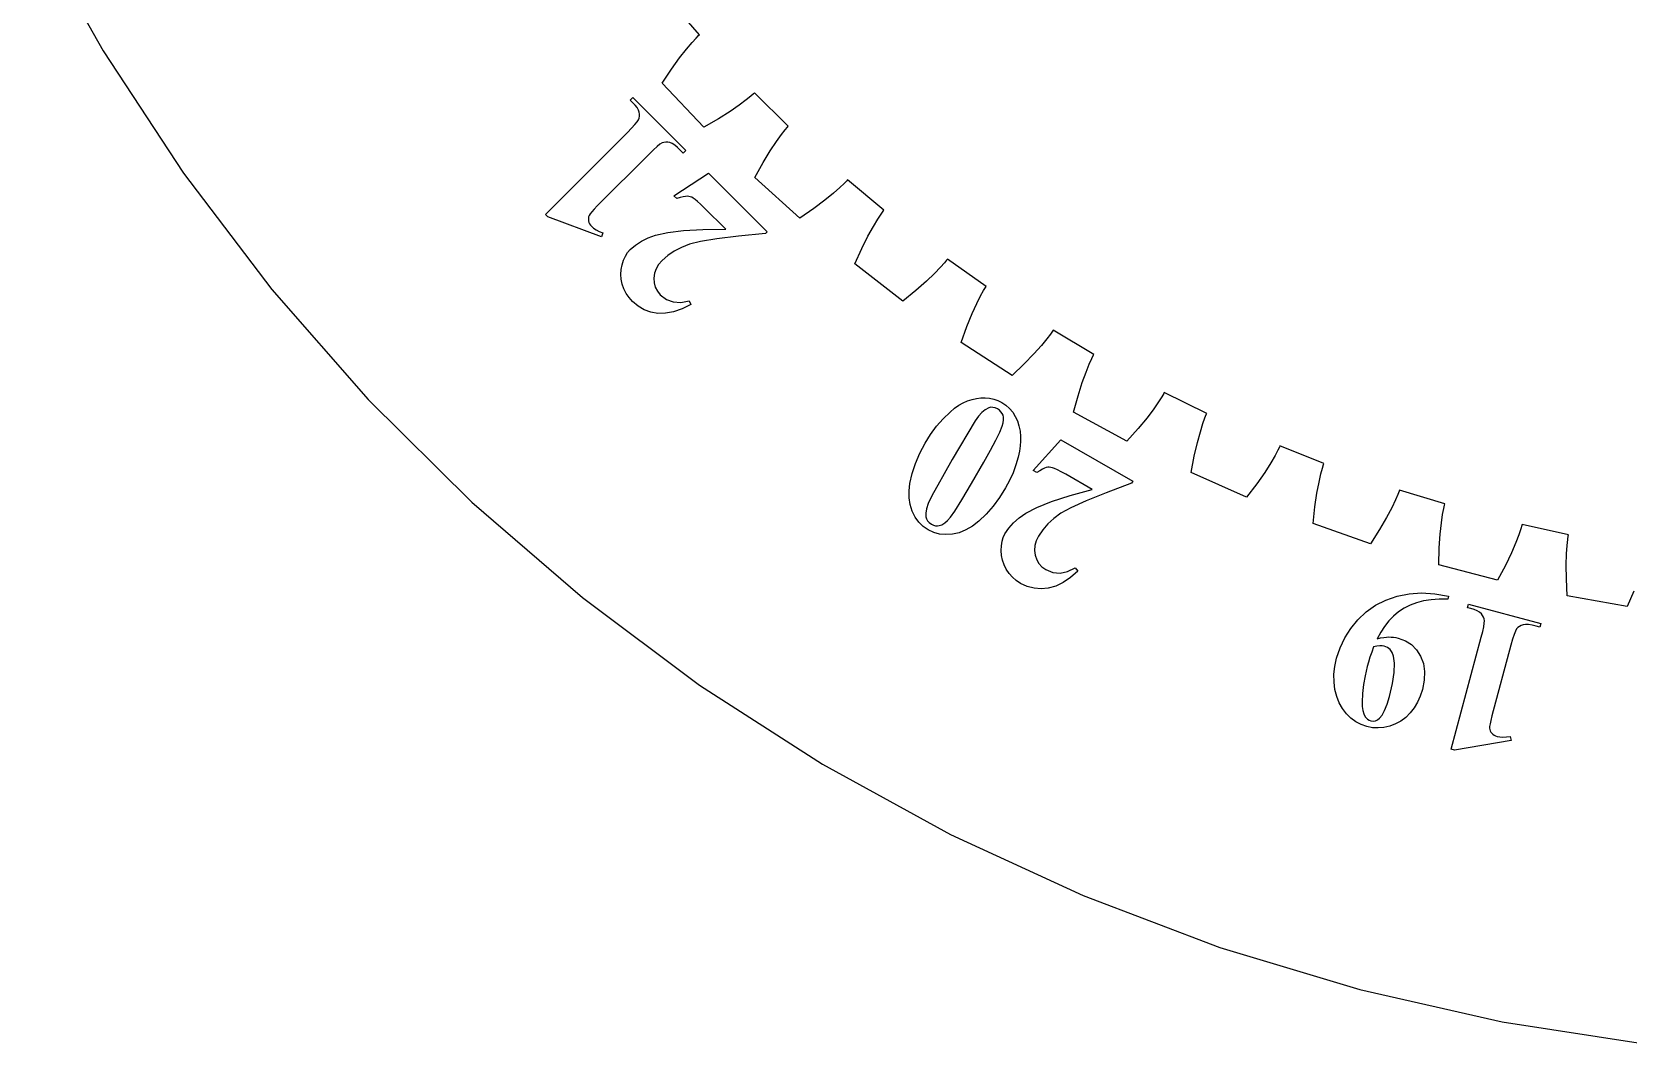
# Model space of a CAD drawing. Header units: metres. Extents: x -322 to 194, y -258 to 258.
# Drawn here: x -293.1 to -96.6, y -255.9 to -131.3 of the extents above; entities that cross this region are included whole.
import ezdxf

# ---------------------------------------------------------------- set-up
doc = ezdxf.new("R2010")
doc.units = ezdxf.units.M

msp = doc.modelspace()

# ---------------------------------------------------------------- linework, layer by layer
for p, q in [((-293.084, -117.938), (-284.299, -133.631)), ((-210.916, -131.633), (-214.742, -127.233)), ((-211.023, -131.733), (-210.916, -131.633)), ((-213.361, -134.476), (-212.515, -133.395)), ((-212.515, -133.395), (-211.835, -132.593)), ((-211.835, -132.593), (-211.333, -132.047)), ((-211.333, -132.047), (-211.023, -131.733)), ((-284.299, -133.631), (-274.44, -148.672)), ((-214.362, -135.865), (-213.361, -134.476)), ((-215.504, -137.594), (-214.362, -135.865)), ((-219.427, -139.678), (-219.11, -139.361)), ((-219.11, -139.361), (-212.593, -145.878)), ((-210.382, -143.032), (-215.504, -137.594)), ((-204.595, -139.199), (-205.171, -139.667)), ((-204.264, -138.908), (-204.595, -139.199)), ((-204.157, -138.808), (-204.264, -138.908)), ((-199.994, -142.889), (-204.157, -138.808)), ((-219.146, -139.959), (-219.427, -139.678)), ((-218.834, -140.296), (-219.146, -139.959)), ((-218.595, -140.61), (-218.834, -140.296)), ((-218.428, -140.903), (-218.595, -140.61)), ((-218.333, -141.173), (-218.428, -140.903)), ((-218.296, -141.425), (-218.333, -141.173)), ((-218.3, -141.665), (-218.296, -141.425)), ((-207.141, -141.078), (-208.587, -141.995)), ((-206.011, -140.298), (-207.141, -141.078)), ((-205.171, -139.667), (-206.011, -140.298)), ((-219.789, -143.66), (-219.276, -143.135)), ((-219.276, -143.135), (-218.879, -142.701)), ((-218.879, -142.701), (-218.598, -142.358)), ((-218.598, -142.358), (-218.432, -142.105)), ((-218.432, -142.105), (-218.346, -141.891)), ((-218.346, -141.891), (-218.3, -141.665)), ((-208.587, -141.995), (-210.382, -143.032)), ((-200.833, -143.92), (-200.377, -143.335)), ((-200.377, -143.335), (-200.092, -142.998)), ((-200.092, -142.998), (-199.994, -142.889)), ((-229.881, -153.752), (-219.789, -143.66)), ((-215.777, -145.122), (-216.133, -145.404)), ((-215.512, -144.961), (-215.777, -145.122)), ((-215.288, -144.883), (-215.512, -144.961)), ((-215.053, -144.85), (-215.288, -144.883)), ((-214.808, -144.861), (-215.053, -144.85)), ((-214.553, -144.916), (-214.808, -144.861)), ((-214.276, -145.034), (-214.553, -144.916)), ((-213.965, -145.231), (-214.276, -145.034)), ((-213.619, -145.508), (-213.965, -145.231)), ((-202.205, -145.917), (-201.447, -144.773)), ((-201.447, -144.773), (-200.833, -143.92)), ((-217.119, -146.33), (-223.5, -152.711)), ((-216.58, -145.807), (-217.119, -146.33)), ((-216.133, -145.404), (-216.58, -145.807)), ((-213.239, -145.866), (-213.619, -145.508)), ((-212.91, -146.195), (-213.239, -145.866)), ((-212.593, -145.878), (-212.91, -146.195)), ((-203.092, -147.382), (-202.205, -145.917)), ((-274.44, -148.672), (-263.557, -162.99)), ((-214.079, -151.452), (-209.797, -148.674)), ((-209.797, -148.674), (-202.584, -155.887)), ((-204.093, -149.197), (-203.092, -147.382)), ((-198.555, -154.21), (-204.093, -149.197)), ((-194.416, -151.137), (-195.48, -152.005)), ((-193.628, -150.442), (-194.416, -151.137)), ((-193.091, -149.93), (-193.628, -150.442)), ((-192.784, -149.613), (-193.091, -149.93)), ((-192.685, -149.504), (-192.784, -149.613)), ((-188.211, -153.242), (-192.685, -149.504)), ((-223.888, -153.11), (-224.185, -153.438)), ((-223.5, -152.711), (-223.888, -153.11)), ((-213.717, -151.814), (-214.079, -151.452)), ((-213.296, -151.686), (-213.717, -151.814)), ((-212.941, -151.595), (-213.296, -151.686)), ((-212.653, -151.541), (-212.941, -151.595)), ((-212.431, -151.524), (-212.653, -151.541)), ((-212.243, -151.539), (-212.431, -151.524)), ((-212.056, -151.58), (-212.243, -151.539)), ((-211.869, -151.648), (-212.056, -151.58)), ((-211.682, -151.743), (-211.869, -151.648)), ((-211.458, -151.898), (-211.682, -151.743)), ((-211.159, -152.149), (-211.458, -151.898)), ((-210.783, -152.495), (-211.159, -152.149)), ((-210.333, -152.936), (-210.783, -152.495)), ((-207.682, -155.586), (-210.333, -152.936)), ((-196.848, -153.033), (-198.555, -154.21)), ((-195.48, -152.005), (-196.848, -153.033)), ((-188.301, -153.358), (-188.211, -153.242)), ((-229.58, -154.053), (-229.881, -153.752)), ((-222.957, -156.513), (-229.58, -154.053)), ((-224.589, -154.195), (-224.592, -154.367)), ((-224.592, -154.367), (-224.569, -154.548)), ((-224.56, -154.032), (-224.589, -154.195)), ((-224.569, -154.548), (-224.521, -154.728)), ((-224.504, -153.879), (-224.56, -154.032)), ((-224.521, -154.728), (-224.445, -154.898)), ((-224.391, -153.694), (-224.504, -153.879)), ((-224.445, -154.898), (-224.342, -155.058)), ((-224.185, -153.438), (-224.391, -153.694)), ((-224.342, -155.058), (-224.211, -155.207)), ((-224.211, -155.207), (-223.951, -155.431)), ((-189.51, -155.235), (-188.966, -154.336)), ((-188.966, -154.336), (-188.557, -153.717)), ((-188.557, -153.717), (-188.301, -153.358)), ((-223.951, -155.431), (-223.629, -155.644)), ((-223.629, -155.644), (-223.246, -155.845)), ((-223.246, -155.845), (-222.802, -156.034)), ((-222.802, -156.034), (-222.957, -156.513)), ((-218.8, -157.523), (-218.065, -157.038)), ((-218.065, -157.038), (-217.242, -156.631)), ((-217.242, -156.631), (-216.331, -156.302)), ((-216.331, -156.302), (-214.82, -155.969)), ((-214.82, -155.969), (-212.875, -155.738)), ((-212.875, -155.738), (-210.495, -155.611)), ((-210.777, -157.096), (-212.139, -157.432)), ((-208.764, -156.76), (-210.777, -157.096)), ((-210.495, -155.611), (-207.682, -155.586)), ((-206.1, -156.424), (-208.764, -156.76)), ((-202.786, -156.089), (-206.1, -156.424)), ((-202.584, -155.887), (-202.786, -156.089)), ((-190.943, -157.967), (-190.175, -156.437)), ((-190.175, -156.437), (-189.51, -155.235)), ((-220.25, -159.379), (-220.025, -158.882)), ((-220.025, -158.882), (-219.757, -158.452)), ((-219.757, -158.452), (-219.447, -158.087)), ((-219.447, -158.087), (-218.8, -157.523)), ((-214.822, -158.799), (-215.525, -159.415)), ((-214.023, -158.264), (-214.822, -158.799)), ((-213.129, -157.808), (-214.023, -158.264)), ((-212.139, -157.432), (-213.129, -157.808)), ((-191.797, -159.855), (-190.943, -157.967)), ((-220.593, -161.137), (-220.554, -160.538)), ((-220.554, -160.538), (-220.433, -159.942)), ((-220.433, -159.942), (-220.25, -159.379)), ((-216.448, -160.994), (-216.529, -161.586)), ((-216.254, -160.435), (-216.448, -160.994)), ((-215.946, -159.909), (-216.254, -160.435)), ((-215.525, -159.415), (-215.946, -159.909)), ((-185.878, -164.413), (-191.797, -159.855)), ((-181.995, -161.021), (-182.987, -161.971)), ((-181.266, -160.265), (-181.995, -161.021)), ((-180.771, -159.712), (-181.266, -160.265)), ((-180.49, -159.372), (-180.771, -159.712)), ((-180.401, -159.256), (-180.49, -159.372)), ((-175.643, -162.626), (-180.401, -159.256)), ((-263.557, -162.99), (-251.701, -176.513)), ((-220.549, -161.737), (-220.593, -161.137)), ((-220.424, -162.338), (-220.549, -161.737)), ((-220.22, -162.923), (-220.424, -162.338)), ((-219.942, -163.473), (-220.22, -162.923)), ((-216.529, -161.586), (-216.498, -162.17)), ((-216.498, -162.17), (-216.355, -162.708)), ((-216.355, -162.708), (-216.101, -163.199)), ((-182.987, -161.971), (-184.27, -163.104)), ((-175.951, -163.127), (-175.723, -162.749)), ((-175.723, -162.749), (-175.643, -162.626)), ((-219.588, -163.99), (-219.942, -163.473)), ((-219.16, -164.473), (-219.588, -163.99)), ((-218.476, -165.052), (-219.16, -164.473)), ((-216.101, -163.199), (-215.735, -163.644)), ((-215.735, -163.644), (-214.995, -164.208)), ((-214.995, -164.208), (-214.156, -164.519)), ((-214.156, -164.519), (-213.218, -164.576)), ((-213.218, -164.576), (-212.182, -164.38)), ((-211.964, -164.835), (-213.055, -165.375)), ((-212.182, -164.38), (-211.964, -164.835)), ((-184.27, -163.104), (-185.878, -164.413)), ((-177.347, -165.967), (-176.78, -164.716)), ((-176.78, -164.716), (-176.309, -163.777)), ((-176.309, -163.777), (-175.951, -163.127)), ((-217.726, -165.489), (-218.476, -165.052)), ((-216.91, -165.782), (-217.726, -165.489)), ((-216.027, -165.933), (-216.91, -165.782)), ((-215.086, -165.924), (-216.027, -165.933)), ((-214.096, -165.738), (-215.086, -165.924)), ((-213.055, -165.375), (-214.096, -165.738)), ((-177.991, -167.553), (-177.347, -165.967)), ((-178.692, -169.503), (-177.991, -167.553)), ((-167.713, -168.485), (-168.162, -169.075)), ((-167.46, -168.123), (-167.713, -168.485)), ((-167.38, -168), (-167.46, -168.123)), ((-162.37, -170.982), (-167.38, -168)), ((-172.43, -173.576), (-178.692, -169.503)), ((-169.742, -170.912), (-170.931, -172.144)), ((-168.829, -169.887), (-169.742, -170.912)), ((-168.162, -169.075), (-168.829, -169.887)), ((-170.931, -172.144), (-172.43, -173.576)), ((-163.337, -173.156), (-162.942, -172.182)), ((-162.942, -172.182), (-162.636, -171.506)), ((-162.636, -171.506), (-162.44, -171.111)), ((-162.44, -171.111), (-162.37, -170.982)), ((-164.318, -176.08), (-163.802, -174.447)), ((-163.802, -174.447), (-163.337, -173.156)), ((-251.701, -176.513), (-238.931, -189.177)), ((-178.455, -176.933), (-177.912, -176.7)), ((-177.912, -176.7), (-177.369, -176.529)), ((-177.369, -176.529), (-176.828, -176.41)), ((-176.828, -176.41), (-176.287, -176.343)), ((-176.287, -176.343), (-175.747, -176.328)), ((-175.747, -176.328), (-175.215, -176.372)), ((-175.215, -176.372), (-174.698, -176.484)), ((-174.698, -176.484), (-174.194, -176.662)), ((-174.194, -176.662), (-173.705, -176.907)), ((-164.863, -178.08), (-164.318, -176.08)), ((-154.399, -176.817), (-155, -177.679)), ((-153.999, -176.192), (-154.399, -176.817)), ((-153.775, -175.812), (-153.999, -176.192)), ((-153.705, -175.683), (-153.775, -175.812)), ((-148.474, -178.257), (-153.705, -175.683)), ((-180.928, -178.908), (-180.074, -178.073)), ((-180.074, -178.073), (-179.536, -177.62)), ((-179.536, -177.62), (-178.996, -177.24)), ((-178.996, -177.24), (-178.455, -176.933)), ((-176.574, -178.59), (-176.986, -179.163)), ((-176.159, -178.131), (-176.574, -178.59)), ((-175.741, -177.787), (-176.159, -178.131)), ((-175.32, -177.558), (-175.741, -177.787)), ((-175.068, -177.496), (-175.32, -177.558)), ((-174.805, -177.5), (-175.068, -177.496)), ((-174.532, -177.568), (-174.805, -177.5)), ((-174.249, -177.702), (-174.532, -177.568)), ((-174.005, -177.865), (-174.249, -177.702)), ((-173.807, -178.046), (-174.005, -177.865)), ((-173.655, -178.245), (-173.807, -178.046)), ((-173.705, -176.907), (-173.189, -177.251)), ((-173.548, -178.462), (-173.655, -178.245)), ((-173.492, -178.717), (-173.548, -178.462)), ((-173.492, -179.025), (-173.492, -178.717)), ((-173.189, -177.251), (-172.74, -177.65)), ((-172.74, -177.65), (-172.357, -178.102)), ((-172.357, -178.102), (-172.041, -178.608)), ((-172.041, -178.608), (-171.788, -179.165)), ((-158.296, -181.642), (-164.863, -178.08)), ((-155.829, -178.773), (-156.916, -180.096)), ((-155, -177.679), (-155.829, -178.773)), ((-148.698, -178.801), (-148.534, -178.391)), ((-148.534, -178.391), (-148.474, -178.257)), ((-182.464, -180.829), (-181.725, -179.827)), ((-181.725, -179.827), (-180.928, -178.908)), ((-176.986, -179.163), (-179.795, -183.922)), ((-174.424, -181.526), (-173.952, -180.542)), ((-173.952, -180.542), (-173.662, -179.806)), ((-173.662, -179.806), (-173.549, -179.389)), ((-173.549, -179.389), (-173.492, -179.025)), ((-171.788, -179.165), (-171.595, -179.766)), ((-171.595, -179.766), (-171.462, -180.412)), ((-171.462, -180.412), (-171.389, -181.103)), ((-156.916, -180.096), (-158.296, -181.642)), ((-149.627, -181.825), (-149.265, -180.501)), ((-149.265, -180.501), (-148.949, -179.499)), ((-148.949, -179.499), (-148.698, -178.801)), ((-183.795, -183.151), (-183.144, -181.915)), ((-183.144, -181.915), (-182.464, -180.829)), ((-175.076, -182.757), (-174.424, -181.526)), ((-171.435, -182.251), (-171.535, -182.905)), ((-171.386, -181.65), (-171.435, -182.251)), ((-171.389, -181.103), (-171.386, -181.65)), ((-169.844, -185.27), (-166.427, -181.479)), ((-166.427, -181.479), (-157.594, -186.579)), ((-150.012, -183.493), (-149.627, -181.825)), ((-139.523, -182.389), (-139.716, -182.786)), ((-139.464, -182.255), (-139.523, -182.389)), ((-134.045, -184.405), (-139.464, -182.255)), ((-184.731, -185.639), (-184.324, -184.392)), ((-184.324, -184.392), (-183.795, -183.151)), ((-179.795, -183.922), (-180.816, -185.698)), ((-177.443, -186.867), (-175.911, -184.235)), ((-175.911, -184.235), (-175.076, -182.757)), ((-171.97, -184.591), (-172.322, -185.549)), ((-171.686, -183.612), (-171.97, -184.591)), ((-171.535, -182.905), (-171.686, -183.612)), ((-150.395, -185.531), (-150.012, -183.493)), ((-140.596, -184.347), (-141.335, -185.504)), ((-140.066, -183.44), (-140.596, -184.347)), ((-139.716, -182.786), (-140.066, -183.44)), ((-134.225, -184.965), (-134.093, -184.543)), ((-134.093, -184.543), (-134.045, -184.405)), ((-185.016, -186.892), (-184.731, -185.639)), ((-180.816, -185.698), (-181.594, -187.065)), ((-172.742, -186.485), (-173.231, -187.401)), ((-172.322, -185.549), (-172.742, -186.485)), ((-169.401, -185.526), (-169.844, -185.27)), ((-169.028, -185.294), (-169.401, -185.526)), ((-168.709, -185.114), (-169.028, -185.294)), ((-168.444, -184.987), (-168.709, -185.114)), ((-168.234, -184.913), (-168.444, -184.987)), ((-168.049, -184.879), (-168.234, -184.913)), ((-167.857, -184.87), (-168.049, -184.879)), ((-167.659, -184.887), (-167.857, -184.87)), ((-167.455, -184.93), (-167.659, -184.887)), ((-167.198, -185.023), (-167.455, -184.93)), ((-166.843, -185.187), (-167.198, -185.023)), ((-166.392, -185.424), (-166.843, -185.187)), ((-165.842, -185.733), (-166.392, -185.424)), ((-162.595, -187.608), (-165.842, -185.733)), ((-157.594, -186.579), (-157.736, -186.826)), ((-143.567, -188.56), (-150.395, -185.531)), ((-141.335, -185.504), (-142.314, -186.909)), ((-134.655, -186.705), (-134.419, -185.681)), ((-134.419, -185.681), (-134.225, -184.965)), ((-185.122, -187.786), (-185.016, -186.892)), ((-185.108, -188.648), (-185.122, -187.786)), ((-182.415, -188.567), (-182.748, -189.323)), ((-182.127, -188.021), (-182.415, -188.567)), ((-181.594, -187.065), (-182.127, -188.021)), ((-178.64, -188.875), (-177.443, -186.867)), ((-173.969, -188.579), (-174.764, -189.656)), ((-173.231, -187.401), (-173.969, -188.579)), ((-167.572, -189.098), (-165.307, -188.36)), ((-165.307, -188.36), (-162.595, -187.608)), ((-160.85, -188.008), (-163.336, -189.022)), ((-157.736, -186.826), (-160.85, -188.008)), ((-142.314, -186.909), (-143.567, -188.56)), ((-135.161, -189.747), (-134.91, -188.054)), ((-134.91, -188.054), (-134.655, -186.705)), ((-124.954, -188.223), (-125.251, -188.903)), ((-124.794, -187.812), (-124.954, -188.223)), ((-124.745, -187.674), (-124.794, -187.812)), ((-119.172, -189.387), (-124.745, -187.674)), ((-238.931, -189.177), (-225.309, -200.918)), ((-184.973, -189.476), (-185.108, -188.648)), ((-184.716, -190.271), (-184.973, -189.476)), ((-184.357, -191), (-184.716, -190.271)), ((-182.967, -189.977), (-183.074, -190.529)), ((-183.074, -190.529), (-183.069, -190.98)), ((-182.748, -189.323), (-182.967, -189.977)), ((-180.028, -191.021), (-179.501, -190.26)), ((-179.501, -190.26), (-178.64, -188.875)), ((-174.764, -189.656), (-175.618, -190.633)), ((-171.559, -191.091), (-170.765, -190.538)), ((-170.765, -190.538), (-169.392, -189.825)), ((-169.392, -189.825), (-167.572, -189.098)), ((-166.423, -190.544), (-167.282, -191.164)), ((-165.194, -189.867), (-166.423, -190.544)), ((-163.336, -189.022), (-165.194, -189.867)), ((-135.382, -191.808), (-135.161, -189.747)), ((-125.708, -189.85), (-126.353, -191.062)), ((-125.251, -188.903), (-125.708, -189.85)), ((-119.444, -190.688), (-119.307, -189.96)), ((-119.307, -189.96), (-119.21, -189.529)), ((-119.21, -189.529), (-119.172, -189.387)), ((-183.911, -191.63), (-184.357, -191)), ((-183.379, -192.161), (-183.911, -191.63)), ((-182.761, -192.593), (-183.379, -192.161)), ((-183.069, -190.98), (-182.992, -191.232)), ((-182.992, -191.232), (-182.845, -191.465)), ((-182.845, -191.465), (-182.627, -191.68)), ((-182.627, -191.68), (-182.339, -191.876)), ((-182.339, -191.876), (-182.094, -191.995)), ((-182.094, -191.995), (-181.856, -192.066)), ((-181.856, -192.066), (-181.624, -192.088)), ((-181.624, -192.088), (-181.4, -192.062)), ((-181.4, -192.062), (-181.07, -191.944)), ((-181.07, -191.944), (-180.731, -191.73)), ((-180.731, -191.73), (-180.384, -191.423)), ((-180.384, -191.423), (-180.028, -191.021)), ((-177.315, -192.124), (-178.117, -192.595)), ((-176.53, -191.51), (-177.315, -192.124)), ((-175.618, -190.633), (-176.53, -191.51)), ((-173.313, -193.069), (-172.833, -192.356)), ((-172.833, -192.356), (-172.249, -191.697)), ((-172.249, -191.697), (-171.559, -191.091)), ((-168.028, -191.835), (-168.661, -192.559)), ((-167.282, -191.164), (-168.028, -191.835)), ((-128.334, -194.285), (-135.382, -191.808)), ((-126.353, -191.062), (-127.216, -192.54)), ((-119.745, -193.093), (-119.598, -191.728)), ((-119.598, -191.728), (-119.444, -190.688)), ((-109.807, -192.471), (-110.049, -193.173)), ((-109.68, -192.049), (-109.807, -192.471)), ((-109.642, -191.907), (-109.68, -192.049)), ((-103.951, -193.172), (-109.642, -191.907)), ((-182.087, -192.907), (-182.761, -192.593)), ((-181.363, -193.098), (-182.087, -192.907)), ((-180.591, -193.166), (-181.363, -193.098)), ((-179.771, -193.111), (-180.591, -193.166)), ((-178.935, -192.924), (-179.771, -193.111)), ((-178.117, -192.595), (-178.935, -192.924)), ((-173.754, -194.524), (-173.665, -193.986)), ((-173.665, -193.986), (-173.518, -193.501)), ((-173.518, -193.501), (-173.313, -193.069)), ((-169.459, -193.922), (-169.62, -194.51)), ((-169.18, -193.336), (-169.459, -193.922)), ((-168.661, -192.559), (-169.18, -193.336)), ((-127.216, -192.54), (-128.334, -194.285)), ((-119.861, -194.801), (-119.745, -193.093)), ((-110.429, -194.152), (-110.976, -195.412)), ((-110.049, -193.173), (-110.429, -194.152)), ((-104.189, -195.539), (-104.119, -194.491)), ((-104.119, -194.491), (-104.04, -193.753)), ((-104.04, -193.753), (-103.977, -193.316)), ((-103.977, -193.316), (-103.951, -193.172)), ((-173.785, -195.115), (-173.754, -194.524)), ((-173.747, -195.723), (-173.785, -195.115)), ((-173.63, -196.311), (-173.747, -195.723)), ((-173.432, -196.879), (-173.63, -196.311)), ((-169.62, -194.51), (-169.663, -195.1)), ((-169.663, -195.1), (-169.588, -195.692)), ((-169.588, -195.692), (-169.407, -196.249)), ((-169.407, -196.249), (-169.13, -196.731)), ((-119.917, -196.873), (-119.861, -194.801)), ((-110.976, -195.412), (-111.719, -196.954)), ((-104.228, -196.911), (-104.189, -195.539)), ((-173.156, -197.427), (-173.432, -196.879)), ((-172.808, -197.939), (-173.156, -197.427)), ((-172.396, -198.399), (-172.808, -197.939)), ((-171.921, -198.807), (-172.396, -198.399)), ((-169.13, -196.731), (-168.757, -197.14)), ((-168.757, -197.14), (-168.289, -197.475)), ((-168.289, -197.475), (-167.428, -197.828)), ((-167.428, -197.828), (-166.537, -197.911)), ((-166.537, -197.911), (-165.616, -197.724)), ((-165.616, -197.724), (-164.666, -197.266)), ((-164.338, -197.65), (-165.252, -198.454)), ((-164.666, -197.266), (-164.338, -197.65)), ((-112.695, -198.783), (-119.917, -196.873)), ((-111.719, -196.954), (-112.695, -198.783)), ((-104.207, -198.623), (-104.228, -196.911)), ((-171.383, -199.162), (-171.921, -198.807)), ((-170.572, -199.545), (-171.383, -199.162)), ((-169.734, -199.772), (-170.572, -199.545)), ((-168.87, -199.845), (-169.734, -199.772)), ((-167.978, -199.762), (-168.87, -199.845)), ((-167.072, -199.51), (-167.978, -199.762)), ((-166.163, -199.074), (-167.072, -199.51)), ((-165.252, -198.454), (-166.163, -199.074)), ((-123.574, -200.445), (-122.024, -200.344)), ((-122.024, -200.344), (-120.404, -200.441)), ((-104.098, -200.693), (-104.207, -198.623)), ((-95.9204, -200.122), (-96.7475, -202.023)), ((-225.309, -200.918), (-210.9, -211.681)), ((-128.846, -202.668), (-127.706, -201.865)), ((-127.706, -201.865), (-126.442, -201.224)), ((-126.442, -201.224), (-125.056, -200.745)), ((-125.056, -200.745), (-123.574, -200.445)), ((-124.188, -202.233), (-124.871, -202.681)), ((-123.445, -201.858), (-124.188, -202.233)), ((-122.643, -201.557), (-123.445, -201.858)), ((-121.78, -201.33), (-122.643, -201.557)), ((-120.855, -201.18), (-121.78, -201.33)), ((-119.866, -201.106), (-120.855, -201.18)), ((-120.404, -200.441), (-118.715, -200.737)), ((-118.814, -201.108), (-119.866, -201.106)), ((-118.715, -200.737), (-118.814, -201.108)), ((-116.369, -202.161), (-116.253, -201.729)), ((-115.985, -202.264), (-116.369, -202.161)), ((-116.253, -201.729), (-107.351, -204.114)), ((-115.546, -202.4), (-115.985, -202.264)), ((-96.7475, -202.023), (-104.098, -200.693)), ((-130.746, -204.713), (-129.864, -203.632)), ((-129.864, -203.632), (-128.846, -202.668)), ((-126.065, -203.795), (-126.586, -204.454)), ((-125.495, -203.203), (-126.065, -203.795)), ((-124.871, -202.681), (-125.495, -203.203)), ((-115.182, -202.553), (-115.546, -202.4)), ((-114.891, -202.723), (-115.182, -202.553)), ((-114.674, -202.909), (-114.891, -202.723)), ((-114.516, -203.109), (-114.674, -202.909)), ((-114.4, -203.318), (-114.516, -203.109)), ((-114.326, -203.537), (-114.4, -203.318)), ((-114.383, -204.506), (-114.311, -204.068)), ((-114.294, -203.766), (-114.326, -203.537)), ((-114.311, -204.068), (-114.294, -203.766)), ((-109.529, -204.261), (-109.778, -204.34)), ((-109.23, -204.224), (-109.529, -204.261)), ((-108.862, -204.239), (-109.23, -204.224)), ((-108.424, -204.307), (-108.862, -204.239)), ((-107.916, -204.426), (-108.424, -204.307)), ((-107.351, -204.114), (-107.467, -204.547)), ((-132.059, -207.084), (-131.478, -205.863)), ((-131.478, -205.863), (-130.746, -204.713)), ((-127.059, -205.18), (-127.483, -205.974)), ((-127.483, -205.974), (-127.072, -205.887)), ((-127.072, -205.887), (-126.696, -205.823)), ((-126.586, -204.454), (-127.059, -205.18)), ((-126.696, -205.823), (-126.357, -205.781)), ((-126.357, -205.781), (-126.054, -205.762)), ((-126.054, -205.762), (-125.768, -205.766)), ((-125.768, -205.766), (-125.481, -205.791)), ((-125.481, -205.791), (-125.192, -205.837)), ((-125.192, -205.837), (-124.902, -205.904)), ((-124.902, -205.904), (-124.03, -206.23)), ((-124.03, -206.23), (-123.282, -206.708)), ((-118.385, -219.577), (-114.691, -205.791)), ((-114.691, -205.791), (-114.51, -205.08)), ((-114.51, -205.08), (-114.383, -204.506)), ((-110.839, -206.046), (-111.044, -206.768)), ((-110.653, -205.473), (-110.839, -206.046)), ((-110.486, -205.051), (-110.653, -205.473)), ((-110.337, -204.78), (-110.486, -205.051)), ((-110.182, -204.6), (-110.337, -204.78)), ((-109.995, -204.453), (-110.182, -204.6)), ((-109.778, -204.34), (-109.995, -204.453)), ((-107.467, -204.547), (-107.916, -204.426)), ((-132.489, -208.375), (-132.059, -207.084)), ((-128.176, -207.64), (-128.385, -208.266)), ((-127.94, -206.976), (-128.176, -207.64)), ((-127.537, -206.897), (-127.94, -206.976)), ((-127.183, -206.858), (-127.537, -206.897)), ((-126.88, -206.859), (-127.183, -206.858)), ((-126.627, -206.9), (-126.88, -206.859)), ((-126.235, -207.061), (-126.627, -206.9)), ((-125.916, -207.318), (-126.235, -207.061)), ((-125.669, -207.668), (-125.916, -207.318)), ((-125.495, -208.113), (-125.669, -207.668)), ((-125.368, -208.993), (-125.495, -208.113)), ((-123.282, -206.708), (-122.658, -207.337)), ((-122.658, -207.337), (-122.159, -208.118)), ((-122.159, -208.118), (-121.816, -209.017)), ((-111.044, -206.768), (-113.379, -215.485)), ((-132.814, -210.359), (-132.707, -209.382)), ((-132.707, -209.382), (-132.489, -208.375)), ((-128.723, -209.402), (-128.991, -210.527)), ((-128.567, -208.853), (-128.723, -209.402)), ((-128.385, -208.266), (-128.567, -208.853)), ((-125.621, -211.481), (-125.41, -210.116)), ((-125.41, -210.116), (-125.368, -208.993)), ((-121.816, -209.017), (-121.664, -210.003)), ((-121.664, -210.003), (-121.701, -211.074)), ((-210.9, -211.681), (-195.776, -221.413)), ((-132.81, -211.306), (-132.814, -210.359)), ((-132.694, -212.223), (-132.81, -211.306)), ((-129.187, -211.629), (-129.312, -212.709)), ((-128.991, -210.527), (-129.187, -211.629)), ((-126, -213.089), (-125.621, -211.481)), ((-121.701, -211.074), (-121.927, -212.232)), ((-132.478, -213.087), (-132.694, -212.223)), ((-132.17, -213.874), (-132.478, -213.087)), ((-131.772, -214.584), (-132.17, -213.874)), ((-129.312, -212.709), (-129.364, -213.766)), ((-129.364, -213.766), (-129.342, -214.316)), ((-126.58, -214.797), (-126.284, -214.034)), ((-126.284, -214.034), (-126, -213.089)), ((-122.524, -213.782), (-122.936, -214.47)), ((-122.188, -213.035), (-122.524, -213.782)), ((-121.927, -212.232), (-122.188, -213.035)), ((-131.282, -215.217), (-131.772, -214.584)), ((-130.723, -215.762), (-131.282, -215.217)), ((-130.116, -216.207), (-130.723, -215.762)), ((-129.342, -214.316), (-129.267, -214.803)), ((-129.267, -214.803), (-129.139, -215.227)), ((-129.139, -215.227), (-128.959, -215.588)), ((-128.959, -215.588), (-128.833, -215.75)), ((-128.833, -215.75), (-128.676, -215.884)), ((-128.676, -215.884), (-128.488, -215.99)), ((-128.488, -215.99), (-128.269, -216.067)), ((-128.269, -216.067), (-127.983, -216.108)), ((-127.983, -216.108), (-127.711, -216.073)), ((-127.711, -216.073), (-127.454, -215.962)), ((-127.454, -215.962), (-127.211, -215.775)), ((-127.211, -215.775), (-126.889, -215.377)), ((-126.889, -215.377), (-126.58, -214.797)), ((-124.577, -216.112), (-125.231, -216.471)), ((-123.974, -215.655), (-124.577, -216.112)), ((-123.423, -215.101), (-123.974, -215.655)), ((-122.936, -214.47), (-123.423, -215.101)), ((-113.516, -216.025), (-113.61, -216.457)), ((-113.379, -215.485), (-113.516, -216.025)), ((-129.461, -216.552), (-130.116, -216.207)), ((-128.758, -216.797), (-129.461, -216.552)), ((-128.073, -216.93), (-128.758, -216.797)), ((-127.375, -216.963), (-128.073, -216.93)), ((-126.663, -216.898), (-127.375, -216.963)), ((-125.937, -216.733), (-126.663, -216.898)), ((-125.231, -216.471), (-125.937, -216.733)), ((-113.66, -216.781), (-113.666, -216.998)), ((-113.666, -216.998), (-113.637, -217.159)), ((-113.61, -216.457), (-113.66, -216.781)), ((-113.637, -217.159), (-113.581, -217.314)), ((-113.581, -217.314), (-113.498, -217.465)), ((-113.498, -217.465), (-113.388, -217.61)), ((-113.388, -217.61), (-113.255, -217.742)), ((-113.255, -217.742), (-113.104, -217.851)), ((-113.104, -217.851), (-112.935, -217.938)), ((-112.935, -217.938), (-112.747, -218.002)), ((-112.747, -218.002), (-112.41, -218.066)), ((-112.41, -218.066), (-112.025, -218.089)), ((-112.025, -218.089), (-111.593, -218.072)), ((-111.593, -218.072), (-111.113, -218.014)), ((-111.113, -218.014), (-111.008, -218.506)), ((-117.974, -219.687), (-118.385, -219.577)), ((-111.008, -218.506), (-117.974, -219.687)), ((-195.776, -221.413), (-180.01, -230.066)), ((-180.01, -230.066), (-163.679, -237.598)), ((-163.679, -237.598), (-146.863, -243.972)), ((-146.863, -243.972), (-129.642, -249.158)), ((-129.642, -249.158), (-112.102, -253.13)), ((-112.102, -253.13), (-94.3271, -255.869))]:
    msp.add_line(p, q)

doc.saveas('drawing.dxf')
